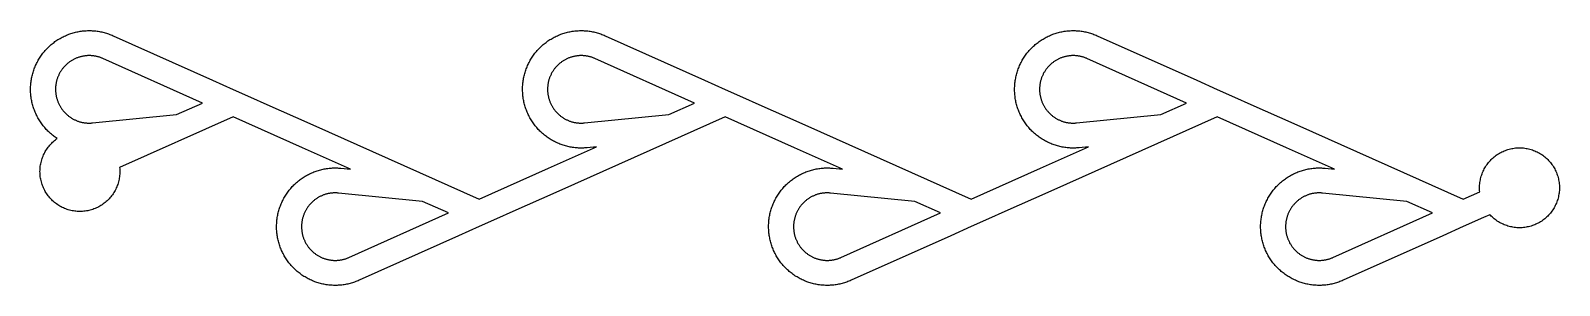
# Model space of a CAD drawing. Header units: millimetres. Extents: x -1.7 to 59.5, y -4.2 to 6.
import ezdxf

# ---------------------------------------------------------------- set-up
doc = ezdxf.new("R2010")
doc.units = ezdxf.units.MM

msp = doc.modelspace()

# ---------------------------------------------------------------- linework, layer by layer
for points in [[(59.527634, -0.378377), (59.525065, -0.430672), (59.520787, -0.482854), (59.514803, -0.534869), (59.50712, -0.58666), (59.497748, -0.638171), (59.486694, -0.689349), (59.473972, -0.740137), (59.459596, -0.790482), (59.443579, -0.84033), (59.425941, -0.889627), (59.406698, -0.93832), (59.385873, -0.986358), (59.363487, -1.033689), (59.339565, -1.080262), (59.314132, -1.126027), (59.287215, -1.170936), (59.258842, -1.214939), (59.229046, -1.257991), (59.197856, -1.300045), (59.165308, -1.341056), (59.131435, -1.38098), (59.096274, -1.419775), (59.059862, -1.457398), (59.022239, -1.493809), (58.983444, -1.528971), (58.94352, -1.562844), (58.902509, -1.595392), (58.860455, -1.626582), (58.817403, -1.656378), (58.7734, -1.68475), (58.728491, -1.711668), (58.682726, -1.737101), (58.636153, -1.761023), (58.588822, -1.783409), (58.540785, -1.804234), (58.492091, -1.823476), (58.442794, -1.841115), (58.392947, -1.857132), (58.342602, -1.871508), (58.291813, -1.88423), (58.240636, -1.895283), (58.189124, -1.904656), (58.137333, -1.912339), (58.085319, -1.918323), (58.033136, -1.922601), (57.980842, -1.92517), (57.928491, -1.926027), (57.876141, -1.92517), (57.823846, -1.922601), (57.771664, -1.918323), (57.719649, -1.912339), (57.667858, -1.904656), (57.616347, -1.895283), (57.565169, -1.88423), (57.514381, -1.871508), (57.464036, -1.857132), (57.414188, -1.841115), (57.364891, -1.823476), (57.316198, -1.804234), (57.26816, -1.783409), (57.220829, -1.761023), (57.174256, -1.737101), (57.128491, -1.711668), (57.083583, -1.68475), (57.039579, -1.656378), (56.996527, -1.626582), (56.954473, -1.595392), (56.913462, -1.562844), (56.873538, -1.528971), (56.834743, -1.493809), (56.79712, -1.457398), (56.760709, -1.419775), (56.744534, -1.401928), (56.482393, -1.518915), (55.669259, -1.881796), (54.8499, -2.247456), (50.860569, -4.027793), (50.816491, -4.046926), (50.772032, -4.065153), (50.72721, -4.082468), (50.682043, -4.098862), (50.63655, -4.11433), (50.59075, -4.128864), (50.544663, -4.142459), (50.498307, -4.155109), (50.451702, -4.166808), (50.404868, -4.177552), (50.357825, -4.187336), (50.31059, -4.196156), (50.263186, -4.204008), (50.215631, -4.21089), (50.167945, -4.216798), (50.120148, -4.22173), (50.07226, -4.225683), (50.024302, -4.228657), (49.976293, -4.230649), (49.928253, -4.231659), (49.880202, -4.231687), (49.832161, -4.230733), (49.78415, -4.228796), (49.736188, -4.225878), (49.688295, -4.22198), (49.640493, -4.217104), (49.5928, -4.211251), (49.545237, -4.204425), (49.497823, -4.196627), (49.450579, -4.187862), (49.403524, -4.178132), (49.356677, -4.167443), (49.310059, -4.155798), (49.263689, -4.143202), (49.217586, -4.129661), (49.171769, -4.11518), (49.126259, -4.099765), (49.081072, -4.083423), (49.03623, -4.06616), (48.99175, -4.047984), (48.94765, -4.028903), (48.90395, -4.008924), (48.860668, -3.988055), (48.817821, -3.966306), (48.775428, -3.943686), (48.733506, -3.920203), (48.692074, -3.895868), (48.651147, -3.870692), (48.610744, -3.844683), (48.570881, -3.817854), (48.531575, -3.790216), (48.492842, -3.76178), (48.454699, -3.732557), (48.417161, -3.702561), (48.380244, -3.671804), (48.343964, -3.640298), (48.308335, -3.608057), (48.273374, -3.575095), (48.239093, -3.541424), (48.205508, -3.50706), (48.172633, -3.472016), (48.140481, -3.436307), (48.109066, -3.399949), (48.078401, -3.362956), (48.048498, -3.325343), (48.019371, -3.287127), (47.991032, -3.248323), (47.963491, -3.208948), (47.936762, -3.169019), (47.910854, -3.128551), (47.88578, -3.087561), (47.861548, -3.046068), (47.83817, -3.004088), (47.815656, -2.961639), (47.794013, -2.918738), (47.773253, -2.875404), (47.753383, -2.831654), (47.734412, -2.787507), (47.716347, -2.742982), (47.699196, -2.698096), (47.682967, -2.652869), (47.667665, -2.60732), (47.653299, -2.561468), (47.639872, -2.515331), (47.627392, -2.46893), (47.615863, -2.422283), (47.605291, -2.37541), (47.595678, -2.32833), (47.587031, -2.281064), (47.579352, -2.233631), (47.572644, -2.186051), (47.56691, -2.138344), (47.562153, -2.09053), (47.558374, -2.042628), (47.555576, -1.994659), (47.553759, -1.946643), (47.552925, -1.898599), (47.553072, -1.850549), (47.554202, -1.802512), (47.556314, -1.754508), (47.559407, -1.706557), (47.56348, -1.658679), (47.568531, -1.610895), (47.574558, -1.563224), (47.581558, -1.515686), (47.589529, -1.468301), (47.598467, -1.421089), (47.608368, -1.37407), (47.619229, -1.327263), (47.631044, -1.280687), (47.643809, -1.234363), (47.657519, -1.18831), (47.672167, -1.142547), (47.687748, -1.097093), (47.704255, -1.051966), (47.721682, -1.007187), (47.74002, -0.962774), (47.759262, -0.918744), (47.779401, -0.875117), (47.800427, -0.831912), (47.822333, -0.789145), (47.845108, -0.746835), (47.868744, -0.704999), (47.89323, -0.663655), (47.918556, -0.622821), (47.944711, -0.582513), (47.971686, -0.542748), (47.999468, -0.503544), (48.028045, -0.464915), (48.057407, -0.426879), (48.08754, -0.389451), (48.118432, -0.352646), (48.15007, -0.316482), (48.182441, -0.280971), (48.215531, -0.24613), (48.249326, -0.211973), (48.283813, -0.178514), (48.318977, -0.145767), (48.354803, -0.113745), (48.391276, -0.082463), (48.428381, -0.051934), (48.466102, -0.022169), (48.504425, 0.006818), (48.543332, 0.035016), (48.582807, 0.062412), (48.622834, 0.088996), (48.663396, 0.114755), (48.704477, 0.13968), (48.746058, 0.16376), (48.788124, 0.186984), (48.830655, 0.209344), (48.873634, 0.230829), (48.917044, 0.251431), (48.960866, 0.271141), (49.005082, 0.289951), (49.049673, 0.307853), (49.094621, 0.32484), (49.139907, 0.340904), (49.185512, 0.356038), (49.231416, 0.370238), (49.277602, 0.383495), (49.324049, 0.395806), (49.370737, 0.407164), (49.417649, 0.417566), (49.464763, 0.427006), (49.51206, 0.43548), (49.559521, 0.442986), (49.607125, 0.44952), (49.654853, 0.45508), (49.702684, 0.459662), (49.7506, 0.463265), (49.798579, 0.465888), (49.846601, 0.46753), (49.894647, 0.468189), (49.942697, 0.467866), (49.990729, 0.46656), (50.038725, 0.464273), (50.086665, 0.461005), (50.134527, 0.456757), (50.513135, 0.419251), (48.595437, 1.275072), (48.595436, 1.275072), (45.809418, 2.518401), (39.143129, -0.456595), (39.143128, -0.456595), (37.17647, -1.334265), (36.762712, -1.518915), (35.949578, -1.881796), (35.130219, -2.247456), (31.140888, -4.027793), (31.09681, -4.046926), (31.052351, -4.065153), (31.007529, -4.082468), (30.962361, -4.098862), (30.916869, -4.11433), (30.871069, -4.128864), (30.824982, -4.142459), (30.778626, -4.155109), (30.732021, -4.166808), (30.685187, -4.177552), (30.638143, -4.187336), (30.590909, -4.196156), (30.543505, -4.204008), (30.49595, -4.21089), (30.448264, -4.216798), (30.400467, -4.22173), (30.352579, -4.225683), (30.304621, -4.228657), (30.256611, -4.230649), (30.208572, -4.231659), (30.160521, -4.231687), (30.11248, -4.230733), (30.064468, -4.228796), (30.016507, -4.225878), (29.968614, -4.22198), (29.920812, -4.217104), (29.873119, -4.211251), (29.825556, -4.204425), (29.778142, -4.196627), (29.730898, -4.187862), (29.683843, -4.178132), (29.636996, -4.167443), (29.590378, -4.155798), (29.544008, -4.143202), (29.497905, -4.129661), (29.452088, -4.11518), (29.406578, -4.099765), (29.361391, -4.083423), (29.316549, -4.06616), (29.272068, -4.047984), (29.227969, -4.028903), (29.184269, -4.008924), (29.140987, -3.988055), (29.09814, -3.966306), (29.055747, -3.943686), (29.013825, -3.920203), (28.972393, -3.895868), (28.931466, -3.870692), (28.891063, -3.844683), (28.8512, -3.817854), (28.811894, -3.790216), (28.773161, -3.76178), (28.735017, -3.732557), (28.69748, -3.702561), (28.660563, -3.671804), (28.624283, -3.640298), (28.588654, -3.608057), (28.553693, -3.575095), (28.519412, -3.541424), (28.485827, -3.50706), (28.452952, -3.472016), (28.4208, -3.436307), (28.389385, -3.399949), (28.35872, -3.362956), (28.328817, -3.325343), (28.29969, -3.287127), (28.271351, -3.248323), (28.24381, -3.208948), (28.217081, -3.169019), (28.191173, -3.128551), (28.166099, -3.087561), (28.141867, -3.046068), (28.118489, -3.004088), (28.095975, -2.961639), (28.074332, -2.918738), (28.053572, -2.875404), (28.033702, -2.831654), (28.01473, -2.787507), (27.996666, -2.742982), (27.979515, -2.698096), (27.963286, -2.652869), (27.947984, -2.60732), (27.933617, -2.561468), (27.920191, -2.515331), (27.907711, -2.46893), (27.896182, -2.422283), (27.885609, -2.37541), (27.875997, -2.32833), (27.86735, -2.281064), (27.85967, -2.233631), (27.852963, -2.186051), (27.847229, -2.138344), (27.842472, -2.09053), (27.838693, -2.042628), (27.835895, -1.994659), (27.834078, -1.946643), (27.833243, -1.898599), (27.833391, -1.850549), (27.834521, -1.802512), (27.836633, -1.754508), (27.839726, -1.706557), (27.843799, -1.658679), (27.84885, -1.610895), (27.854877, -1.563224), (27.861877, -1.515686), (27.869848, -1.468301), (27.878786, -1.421089), (27.888687, -1.37407), (27.899548, -1.327263), (27.911363, -1.280687), (27.924128, -1.234363), (27.937838, -1.18831), (27.952486, -1.142547), (27.968067, -1.097093), (27.984574, -1.051966), (28.002001, -1.007187), (28.020339, -0.962774), (28.039581, -0.918744), (28.05972, -0.875117), (28.080746, -0.831912), (28.102652, -0.789145), (28.125427, -0.746835), (28.149062, -0.704999), (28.173548, -0.663655), (28.198875, -0.622821), (28.22503, -0.582513), (28.252005, -0.542748), (28.279787, -0.503544), (28.308364, -0.464915), (28.337726, -0.426879), (28.367859, -0.389451), (28.398751, -0.352646), (28.430389, -0.316482), (28.462759, -0.280971), (28.49585, -0.24613), (28.529645, -0.211973), (28.564132, -0.178514), (28.599296, -0.145767), (28.635121, -0.113745), (28.671595, -0.082463), (28.7087, -0.051934), (28.746421, -0.022169), (28.784744, 0.006818), (28.82365, 0.035016), (28.863126, 0.062412), (28.903153, 0.088996), (28.943715, 0.114755), (28.984796, 0.13968), (29.026377, 0.16376), (29.068443, 0.186984), (29.110974, 0.209344), (29.153953, 0.230829), (29.197363, 0.251431), (29.241185, 0.271141), (29.285401, 0.289951), (29.329992, 0.307853), (29.37494, 0.32484), (29.420226, 0.340904), (29.465831, 0.356038), (29.511735, 0.370238), (29.557921, 0.383495), (29.604367, 0.395806), (29.651056, 0.407164), (29.697968, 0.417566), (29.745082, 0.427006), (29.792379, 0.43548), (29.83984, 0.442986), (29.887444, 0.44952), (29.935172, 0.45508), (29.983003, 0.459662), (30.030919, 0.463265), (30.078897, 0.465888), (30.12692, 0.46753), (30.174966, 0.468189), (30.223015, 0.467866), (30.271048, 0.46656), (30.319044, 0.464273), (30.366984, 0.461005), (30.414846, 0.456757), (30.793454, 0.419251), (28.875756, 1.275072), (28.875756, 1.275072), (28.875754, 1.275072), (28.875754, 1.275072), (26.089737, 2.518401), (19.423448, -0.456595), (19.423448, -0.456595), (19.423447, -0.456595), (19.423447, -0.456595), (19.423447, -0.456595), (17.456789, -1.334265), (17.043031, -1.518915), (16.229896, -1.881796), (15.410538, -2.247456), (11.421207, -4.027793), (11.377129, -4.046926), (11.33267, -4.065153), (11.287848, -4.082468), (11.24268, -4.098862), (11.197187, -4.11433), (11.151388, -4.128864), (11.1053, -4.142459), (11.058945, -4.155109), (11.01234, -4.166808), (10.965506, -4.177552), (10.918462, -4.187336), (10.871228, -4.196156), (10.823824, -4.204008), (10.776268, -4.21089), (10.728583, -4.216798), (10.680786, -4.22173), (10.632898, -4.225683), (10.58494, -4.228657), (10.53693, -4.230649), (10.48889, -4.231659), (10.44084, -4.231687), (10.392799, -4.230733), (10.344787, -4.228796), (10.296825, -4.225878), (10.248933, -4.22198), (10.201131, -4.217104), (10.153438, -4.211251), (10.105875, -4.204425), (10.058461, -4.196627), (10.011217, -4.187862), (9.964162, -4.178132), (9.917315, -4.167443), (9.870697, -4.155798), (9.824327, -4.143202), (9.778224, -4.129661), (9.732407, -4.11518), (9.686896, -4.099765), (9.64171, -4.083423), (9.596868, -4.06616), (9.552387, -4.047984), (9.508288, -4.028903), (9.464588, -4.008924), (9.421306, -3.988055), (9.378459, -3.966306), (9.336066, -3.943686), (9.294144, -3.920203), (9.252712, -3.895868), (9.211785, -3.870692), (9.171382, -3.844683), (9.131519, -3.817854), (9.092213, -3.790216), (9.05348, -3.76178), (9.015336, -3.732557), (8.977799, -3.702561), (8.940882, -3.671804), (8.904602, -3.640298), (8.868973, -3.608057), (8.834011, -3.575095), (8.799731, -3.541424), (8.766146, -3.50706), (8.733271, -3.472016), (8.701119, -3.436307), (8.669704, -3.399949), (8.639039, -3.362956), (8.609136, -3.325343), (8.580009, -3.287127), (8.55167, -3.248323), (8.524129, -3.208948), (8.4974, -3.169019), (8.471492, -3.128551), (8.446418, -3.087561), (8.422186, -3.046068), (8.398808, -3.004088), (8.376293, -2.961639), (8.354651, -2.918738), (8.333891, -2.875404), (8.314021, -2.831654), (8.295049, -2.787507), (8.276985, -2.742982), (8.259834, -2.698096), (8.243604, -2.652869), (8.228303, -2.60732), (8.213936, -2.561468), (8.20051, -2.515331), (8.18803, -2.46893), (8.176501, -2.422283), (8.165928, -2.37541), (8.156316, -2.32833), (8.147669, -2.281064), (8.139989, -2.233631), (8.133281, -2.186051), (8.127548, -2.138344), (8.122791, -2.09053), (8.119012, -2.042628), (8.116214, -1.994659), (8.114397, -1.946643), (8.113562, -1.898599), (8.11371, -1.850549), (8.11484, -1.802512), (8.116952, -1.754508), (8.120045, -1.706557), (8.124118, -1.658679), (8.129169, -1.610895), (8.135196, -1.563224), (8.142196, -1.515686), (8.150167, -1.468301), (8.159105, -1.421089), (8.169006, -1.37407), (8.179867, -1.327263), (8.191682, -1.280687), (8.204447, -1.234363), (8.218157, -1.18831), (8.232805, -1.142547), (8.248386, -1.097093), (8.264893, -1.051966), (8.282319, -1.007187), (8.300658, -0.962774), (8.3199, -0.918744), (8.340039, -0.875117), (8.361065, -0.831912), (8.382971, -0.789145), (8.405746, -0.746835), (8.429381, -0.704999), (8.453867, -0.663655), (8.479194, -0.622821), (8.505349, -0.582513), (8.532324, -0.542748), (8.560106, -0.503544), (8.588683, -0.464915), (8.618045, -0.426879), (8.648178, -0.389451), (8.67907, -0.352646), (8.710708, -0.316482), (8.743078, -0.280971), (8.776168, -0.24613), (8.809964, -0.211973), (8.844451, -0.178514), (8.879614, -0.145767), (8.91544, -0.113745), (8.951914, -0.082463), (8.989019, -0.051934), (9.02674, -0.022169), (9.065062, 0.006818), (9.103969, 0.035016), (9.143445, 0.062412), (9.183472, 0.088996), (9.224034, 0.114755), (9.265115, 0.13968), (9.306696, 0.16376), (9.348762, 0.186984), (9.391293, 0.209344), (9.434272, 0.230829), (9.477682, 0.251431), (9.521504, 0.271141), (9.56572, 0.289951), (9.610311, 0.307853), (9.655259, 0.32484), (9.700545, 0.340904), (9.74615, 0.356038), (9.792054, 0.370238), (9.83824, 0.383495), (9.884686, 0.395806), (9.931375, 0.407164), (9.978286, 0.417566), (10.025401, 0.427006), (10.072698, 0.43548), (10.120159, 0.442986), (10.167763, 0.44952), (10.215491, 0.45508), (10.263322, 0.459662), (10.311237, 0.463265), (10.359216, 0.465888), (10.407239, 0.46753), (10.455285, 0.468189), (10.503334, 0.467866), (10.551367, 0.46656), (10.599363, 0.464273), (10.647303, 0.461005), (10.695165, 0.456757), (11.073773, 0.419251), (9.156075, 1.275072), (9.156075, 1.275072), (9.156073, 1.275072), (9.156073, 1.275072), (6.370056, 2.518401), (1.822165, 0.488792), (1.822848, 0.482854), (1.827126, 0.430672), (1.829695, 0.378377), (1.830552, 0.326027), (1.829695, 0.273676), (1.827126, 0.221382), (1.822848, 0.1692), (1.816864, 0.117185), (1.809181, 0.065394), (1.799809, 0.013882), (1.788755, -0.037295), (1.776033, -0.088084), (1.761657, -0.138429), (1.74564, -0.188276), (1.728002, -0.237573), (1.708759, -0.286267), (1.687934, -0.334304), (1.665549, -0.381635), (1.641626, -0.428208), (1.616193, -0.473973), (1.589276, -0.518882), (1.560904, -0.562885), (1.531107, -0.605937), (1.499917, -0.647991), (1.467369, -0.689002), (1.433496, -0.728926), (1.398335, -0.767721), (1.361923, -0.805344), (1.3243, -0.841756), (1.285505, -0.876917), (1.245581, -0.91079), (1.20457, -0.943338), (1.162516, -0.974528), (1.119465, -1.004324), (1.075461, -1.032697), (1.030552, -1.059614), (0.984787, -1.085047), (0.938214, -1.108969), (0.890883, -1.131355), (0.842846, -1.15218), (0.794152, -1.171423), (0.744855, -1.189061), (0.695008, -1.205078), (0.644663, -1.219454), (0.593874, -1.232176), (0.542697, -1.243229), (0.491185, -1.252602), (0.439394, -1.260285), (0.38738, -1.266269), (0.335197, -1.270547), (0.282903, -1.273116), (0.230552, -1.273973), (0.178202, -1.273116), (0.125907, -1.270547), (0.073725, -1.266269), (0.02171, -1.260285), (-0.030081, -1.252602), (-0.081592, -1.243229), (-0.13277, -1.232176), (-0.183558, -1.219454), (-0.233903, -1.205078), (-0.283751, -1.189061), (-0.333048, -1.171423), (-0.381741, -1.15218), (-0.429779, -1.131355), (-0.47711, -1.108969), (-0.523683, -1.085047), (-0.569448, -1.059614), (-0.614356, -1.032697), (-0.65836, -1.004324), (-0.701412, -0.974528), (-0.743466, -0.943338), (-0.784477, -0.91079), (-0.824401, -0.876917), (-0.863196, -0.841756), (-0.900819, -0.805344), (-0.93723, -0.767721), (-0.972392, -0.728926), (-1.006265, -0.689002), (-1.038813, -0.647991), (-1.070003, -0.605937), (-1.099799, -0.562885), (-1.128171, -0.518882), (-1.155089, -0.473973), (-1.180522, -0.428208), (-1.204444, -0.381635), (-1.22683, -0.334304), (-1.247655, -0.286267), (-1.266897, -0.237573), (-1.284536, -0.188276), (-1.300552, -0.138429), (-1.314929, -0.088084), (-1.327651, -0.037295), (-1.338704, 0.013882), (-1.348077, 0.065394), (-1.35576, 0.117185), (-1.361743, 0.1692), (-1.366022, 0.221382), (-1.368591, 0.273676), (-1.369448, 0.326027), (-1.368591, 0.378377), (-1.366022, 0.430672), (-1.361743, 0.482854), (-1.35576, 0.534869), (-1.348077, 0.58666), (-1.338704, 0.638171), (-1.327651, 0.689349), (-1.314929, 0.740137), (-1.300552, 0.790482), (-1.284536, 0.84033), (-1.266897, 0.889627), (-1.247655, 0.93832), (-1.22683, 0.986358), (-1.204444, 1.033689), (-1.180522, 1.080262), (-1.155089, 1.126027), (-1.128171, 1.170936), (-1.099799, 1.214939), (-1.070003, 1.257991), (-1.038813, 1.300045), (-1.006265, 1.341056), (-0.972392, 1.38098), (-0.93723, 1.419775), (-0.900819, 1.457398), (-0.863196, 1.493809), (-0.824401, 1.528971), (-0.784477, 1.562844), (-0.743466, 1.595392), (-0.701412, 1.626582), (-0.677285, 1.64328), (-0.716396, 1.669255), (-0.755871, 1.696651), (-0.794778, 1.724849), (-0.8331, 1.753836), (-0.870822, 1.783601), (-0.907927, 1.81413), (-0.9444, 1.845413), (-0.980226, 1.877434), (-1.01539, 1.910181), (-1.049877, 1.94364), (-1.083672, 1.977797), (-1.116762, 2.012638), (-1.149133, 2.048149), (-1.180771, 2.084313), (-1.211663, 2.121118), (-1.241796, 2.158546), (-1.271157, 2.196582), (-1.299735, 2.235211), (-1.327517, 2.274416), (-1.354491, 2.31418), (-1.380647, 2.354488), (-1.405973, 2.395323), (-1.430459, 2.436666), (-1.454095, 2.478502), (-1.47687, 2.520812), (-1.498775, 2.563579), (-1.519802, 2.606785), (-1.53994, 2.650411), (-1.559183, 2.694441), (-1.577521, 2.738854), (-1.594947, 2.783633), (-1.611454, 2.82876), (-1.627035, 2.874214), (-1.641684, 2.919977), (-1.655393, 2.96603), (-1.668159, 3.012354), (-1.679974, 3.05893), (-1.690835, 3.105737), (-1.700736, 3.152756), (-1.709674, 3.199968), (-1.717645, 3.247353), (-1.724645, 3.294891), (-1.730672, 3.342562), (-1.735722, 3.390346), (-1.739795, 3.438224), (-1.742888, 3.486175), (-1.745, 3.534179), (-1.74613, 3.582216), (-1.746278, 3.630266), (-1.745443, 3.67831), (-1.743626, 3.726326), (-1.740828, 3.774295), (-1.73705, 3.822197), (-1.732293, 3.870011), (-1.726559, 3.917718), (-1.719851, 3.965298), (-1.712172, 4.012731), (-1.703524, 4.059997), (-1.693912, 4.107077), (-1.68334, 4.15395), (-1.671811, 4.200597), (-1.65933, 4.246998), (-1.645904, 4.293135), (-1.631537, 4.338987), (-1.616236, 4.384536), (-1.600007, 4.429763), (-1.582856, 4.474649), (-1.564791, 4.519174), (-1.54582, 4.563321), (-1.52595, 4.607071), (-1.505189, 4.650405), (-1.483547, 4.693306), (-1.461032, 4.735755), (-1.437654, 4.777735), (-1.413423, 4.819228), (-1.388348, 4.860218), (-1.362441, 4.900686), (-1.335711, 4.940615), (-1.308171, 4.97999), (-1.279831, 5.018794), (-1.250704, 5.05701), (-1.220802, 5.094623), (-1.190137, 5.131616), (-1.158722, 5.167975), (-1.12657, 5.203683), (-1.093695, 5.238727), (-1.06011, 5.273091), (-1.025829, 5.306762), (-0.990867, 5.339725), (-0.955239, 5.371965), (-0.918959, 5.403471), (-0.882042, 5.434228), (-0.844504, 5.464224), (-0.806361, 5.493447), (-0.767628, 5.521883), (-0.728322, 5.549521), (-0.688459, 5.57635), (-0.648056, 5.602359), (-0.607129, 5.627535), (-0.565696, 5.65187), (-0.523775, 5.675353), (-0.481382, 5.697973), (-0.438535, 5.719722), (-0.395253, 5.740591), (-0.351553, 5.76057), (-0.307453, 5.779651), (-0.262973, 5.797827), (-0.21813, 5.81509), (-0.172944, 5.831432), (-0.127433, 5.846847), (-0.081617, 5.861328), (-0.035514, 5.874869), (0.010857, 5.887465), (0.057475, 5.89911), (0.104321, 5.9098), (0.151376, 5.919529), (0.198621, 5.928294), (0.246034, 5.936092), (0.293597, 5.942918), (0.34129, 5.948771), (0.389093, 5.953647), (0.436985, 5.957545), (0.484947, 5.960463), (0.532958, 5.9624), (0.580999, 5.963354), (0.62905, 5.963326), (0.67709, 5.962316), (0.725099, 5.960324), (0.773058, 5.95735), (0.820945, 5.953397), (0.868742, 5.948465), (0.916428, 5.942557), (0.963983, 5.935676), (1.011388, 5.927823), (1.058622, 5.919003), (1.105666, 5.909219), (1.1525, 5.898475), (1.199104, 5.886776), (1.24546, 5.874126), (1.291547, 5.860531), (1.337347, 5.845997), (1.38284, 5.83053), (1.428007, 5.814135), (1.47283, 5.79682), (1.517289, 5.778593), (1.561366, 5.75946), (5.550697, 3.979123), (6.370056, 3.613464), (7.18319, 3.250582), (7.596948, 3.065932), (9.563607, 2.188262), (9.563607, 2.188262), (16.229896, -0.786734), (19.015914, 0.456595), (19.015915, 0.456595), (19.015915, 0.456595), (20.933614, 1.312416), (20.555006, 1.27491), (20.507143, 1.270662), (20.459204, 1.267394), (20.411208, 1.265107), (20.363175, 1.263801), (20.315125, 1.263478), (20.267079, 1.264137), (20.219057, 1.265779), (20.171078, 1.268402), (20.123163, 1.272005), (20.075331, 1.276587), (20.027603, 1.282147), (19.979999, 1.288681), (19.932538, 1.296187), (19.885241, 1.304661), (19.838127, 1.314102), (19.791216, 1.324503), (19.744527, 1.335861), (19.69808, 1.348172), (19.651895, 1.361429), (19.60599, 1.375629), (19.560385, 1.390763), (19.5151, 1.406827), (19.470152, 1.423814), (19.42556, 1.441716), (19.381345, 1.460526), (19.337523, 1.480236), (19.294113, 1.500838), (19.251133, 1.522323), (19.208602, 1.544683), (19.166537, 1.567907), (19.124955, 1.591987), (19.083875, 1.616912), (19.043312, 1.642671), (19.003285, 1.669255), (18.96381, 1.696651), (18.924903, 1.724849), (18.886581, 1.753836), (18.848859, 1.783601), (18.811754, 1.81413), (18.775281, 1.845413), (18.739455, 1.877434), (18.704291, 1.910181), (18.669804, 1.94364), (18.636009, 1.977797), (18.602919, 2.012638), (18.570548, 2.048149), (18.53891, 2.084313), (18.508018, 2.121118), (18.477885, 2.158546), (18.448524, 2.196582), (18.419946, 2.235211), (18.392164, 2.274416), (18.36519, 2.31418), (18.339034, 2.354488), (18.313708, 2.395323), (18.289222, 2.436666), (18.265586, 2.478502), (18.242811, 2.520812), (18.220906, 2.563579), (18.199879, 2.606785), (18.179741, 2.650411), (18.160498, 2.694441), (18.14216, 2.738854), (18.124734, 2.783633), (18.108227, 2.82876), (18.092646, 2.874214), (18.077997, 2.919977), (18.064288, 2.96603), (18.051522, 3.012354), (18.039707, 3.05893), (18.028846, 3.105737), (18.018945, 3.152756), (18.010007, 3.199968), (18.002037, 3.247353), (17.995036, 3.294891), (17.989009, 3.342562), (17.983959, 3.390346), (17.979886, 3.438224), (17.976793, 3.486175), (17.974681, 3.534179), (17.973551, 3.582216), (17.973403, 3.630266), (17.974238, 3.67831), (17.976055, 3.726326), (17.978853, 3.774295), (17.982631, 3.822197), (17.987388, 3.870011), (17.993122, 3.917718), (17.99983, 3.965298), (18.007509, 4.012731), (18.016157, 4.059997), (18.025769, 4.107077), (18.036342, 4.15395), (18.04787, 4.200597), (18.060351, 4.246998), (18.073777, 4.293135), (18.088144, 4.338987), (18.103445, 4.384536), (18.119674, 4.429763), (18.136825, 4.474649), (18.15489, 4.519174), (18.173861, 4.563321), (18.193731, 4.607071), (18.214492, 4.650405), (18.236134, 4.693306), (18.258649, 4.735755), (18.282027, 4.777735), (18.306258, 4.819228), (18.331333, 4.860218), (18.35724, 4.900686), (18.38397, 4.940615), (18.41151, 4.97999), (18.43985, 5.018794), (18.468977, 5.05701), (18.498879, 5.094623), (18.529544, 5.131616), (18.560959, 5.167975), (18.593111, 5.203683), (18.625987, 5.238727), (18.659571, 5.273091), (18.693852, 5.306762), (18.728814, 5.339725), (18.764442, 5.371965), (18.800722, 5.403471), (18.837639, 5.434228), (18.875177, 5.464224), (18.91332, 5.493447), (18.952053, 5.521883), (18.991359, 5.549521), (19.031222, 5.57635), (19.071626, 5.602359), (19.112552, 5.627535), (19.153985, 5.65187), (19.195907, 5.675353), (19.2383, 5.697973), (19.281146, 5.719722), (19.324429, 5.740591), (19.368129, 5.76057), (19.412228, 5.779651), (19.456708, 5.797827), (19.501551, 5.81509), (19.546737, 5.831432), (19.592248, 5.846847), (19.638064, 5.861328), (19.684167, 5.874869), (19.730538, 5.887465), (19.777156, 5.89911), (19.824002, 5.9098), (19.871057, 5.919529), (19.918302, 5.928294), (19.965715, 5.936092), (20.013279, 5.942918), (20.060971, 5.948771), (20.108774, 5.953647), (20.156666, 5.957545), (20.204628, 5.960463), (20.252639, 5.9624), (20.30068, 5.963354), (20.348731, 5.963326), (20.396771, 5.962316), (20.44478, 5.960324), (20.492739, 5.95735), (20.540626, 5.953397), (20.588423, 5.948465), (20.636109, 5.942557), (20.683664, 5.935676), (20.731069, 5.927823), (20.778303, 5.919003), (20.825347, 5.909219), (20.872181, 5.898475), (20.918785, 5.886776), (20.965141, 5.874126), (21.011228, 5.860531), (21.057028, 5.845997), (21.102521, 5.83053), (21.147688, 5.814135), (21.192511, 5.79682), (21.23697, 5.778593), (21.281047, 5.75946), (25.270378, 3.979123), (26.089737, 3.613464), (26.902871, 3.250582), (27.316629, 3.065932), (29.283288, 2.188263), (29.283288, 2.188263), (29.283288, 2.188262), (29.283288, 2.188262), (29.283289, 2.188262), (35.949578, -0.786734), (38.735594, 0.456595), (38.735595, 0.456595), (38.735596, 0.456595), (40.653295, 1.312416), (40.274687, 1.27491), (40.226824, 1.270662), (40.178885, 1.267394), (40.130889, 1.265107), (40.082856, 1.263801), (40.034807, 1.263478), (39.98676, 1.264137), (39.938738, 1.265779), (39.890759, 1.268402), (39.842844, 1.272005), (39.795012, 1.276587), (39.747284, 1.282147), (39.69968, 1.288681), (39.65222, 1.296187), (39.604922, 1.304661), (39.557808, 1.314102), (39.510897, 1.324503), (39.464208, 1.335861), (39.417761, 1.348172), (39.371576, 1.361429), (39.325671, 1.375629), (39.280066, 1.390763), (39.234781, 1.406827), (39.189833, 1.423814), (39.145242, 1.441716), (39.101026, 1.460526), (39.057204, 1.480236), (39.013794, 1.500838), (38.970814, 1.522323), (38.928283, 1.544683), (38.886218, 1.567907), (38.844636, 1.591987), (38.803556, 1.616912), (38.762993, 1.642671), (38.722966, 1.669255), (38.683491, 1.696651), (38.644584, 1.724849), (38.606262, 1.753836), (38.56854, 1.783601), (38.531435, 1.81413), (38.494962, 1.845413), (38.459136, 1.877434), (38.423972, 1.910181), (38.389486, 1.94364), (38.35569, 1.977797), (38.3226, 2.012638), (38.290229, 2.048149), (38.258591, 2.084313), (38.227699, 2.121118), (38.197566, 2.158546), (38.168205, 2.196582), (38.139627, 2.235211), (38.111845, 2.274416), (38.084871, 2.31418), (38.058715, 2.354488), (38.033389, 2.395323), (38.008903, 2.436666), (37.985267, 2.478502), (37.962492, 2.520812), (37.940587, 2.563579), (37.91956, 2.606785), (37.899422, 2.650411), (37.880179, 2.694441), (37.861841, 2.738854), (37.844415, 2.783633), (37.827908, 2.82876), (37.812327, 2.874214), (37.797678, 2.919977), (37.783969, 2.96603), (37.771204, 3.012354), (37.759388, 3.05893), (37.748528, 3.105737), (37.738626, 3.152756), (37.729688, 3.199968), (37.721718, 3.247353), (37.714717, 3.294891), (37.708691, 3.342562), (37.70364, 3.390346), (37.699567, 3.438224), (37.696474, 3.486175), (37.694362, 3.534179), (37.693232, 3.582216), (37.693084, 3.630266), (37.693919, 3.67831), (37.695736, 3.726326), (37.698534, 3.774295), (37.702312, 3.822197), (37.707069, 3.870011), (37.712803, 3.917718), (37.719511, 3.965298), (37.72719, 4.012731), (37.735838, 4.059997), (37.74545, 4.107077), (37.756023, 4.15395), (37.767552, 4.200597), (37.780032, 4.246998), (37.793458, 4.293135), (37.807825, 4.338987), (37.823126, 4.384536), (37.839355, 4.429763), (37.856506, 4.474649), (37.874571, 4.519174), (37.893542, 4.563321), (37.913413, 4.607071), (37.934173, 4.650405), (37.955815, 4.693306), (37.97833, 4.735755), (38.001708, 4.777735), (38.025939, 4.819228), (38.051014, 4.860218), (38.076921, 4.900686), (38.103651, 4.940615), (38.131191, 4.97999), (38.159531, 5.018794), (38.188658, 5.05701), (38.21856, 5.094623), (38.249225, 5.131616), (38.28064, 5.167975), (38.312792, 5.203683), (38.345668, 5.238727), (38.379253, 5.273091), (38.413533, 5.306762), (38.448495, 5.339725), (38.484123, 5.371965), (38.520403, 5.403471), (38.55732, 5.434228), (38.594858, 5.464224), (38.633001, 5.493447), (38.671734, 5.521883), (38.71104, 5.549521), (38.750903, 5.57635), (38.791307, 5.602359), (38.832233, 5.627535), (38.873666, 5.65187), (38.915588, 5.675353), (38.957981, 5.697973), (39.000827, 5.719722), (39.04411, 5.740591), (39.08781, 5.76057), (39.131909, 5.779651), (39.176389, 5.797827), (39.221232, 5.81509), (39.266418, 5.831432), (39.311929, 5.846847), (39.357745, 5.861328), (39.403849, 5.874869), (39.450219, 5.887465), (39.496837, 5.89911), (39.543683, 5.9098), (39.590739, 5.919529), (39.637983, 5.928294), (39.685396, 5.936092), (39.73296, 5.942918), (39.780652, 5.948771), (39.828455, 5.953647), (39.876347, 5.957545), (39.924309, 5.960463), (39.97232, 5.9624), (40.020362, 5.963354), (40.068412, 5.963326), (40.116452, 5.962316), (40.164461, 5.960324), (40.21242, 5.95735), (40.260307, 5.953397), (40.308104, 5.948465), (40.35579, 5.942557), (40.403345, 5.935676), (40.45075, 5.927823), (40.497984, 5.919003), (40.545028, 5.909219), (40.591862, 5.898475), (40.638466, 5.886776), (40.684822, 5.874126), (40.730909, 5.860531), (40.776709, 5.845997), (40.822202, 5.83053), (40.867369, 5.814135), (40.912192, 5.79682), (40.956651, 5.778593), (41.000728, 5.75946), (44.990059, 3.979123), (45.809418, 3.613464), (46.622552, 3.250582), (47.03631, 3.065932), (49.002969, 2.188263), (49.002969, 2.188262), (49.00297, 2.188262), (49.00297, 2.188262), (55.669259, -0.786734), (56.336879, -0.488792), (56.336196, -0.482854), (56.331917, -0.430672), (56.329348, -0.378377), (56.328491, -0.326027), (56.329348, -0.273676), (56.331917, -0.221382), (56.336196, -0.1692), (56.342179, -0.117185), (56.349862, -0.065394), (56.359235, -0.013882), (56.370288, 0.037295), (56.38301, 0.088084), (56.397387, 0.138429), (56.413403, 0.188276), (56.431042, 0.237573), (56.450284, 0.286267), (56.471109, 0.334304), (56.493495, 0.381635), (56.517417, 0.428208), (56.54285, 0.473973), (56.569768, 0.518882), (56.59814, 0.562885), (56.627936, 0.605937), (56.659126, 0.647991), (56.691674, 0.689002), (56.725547, 0.728926), (56.760709, 0.767721), (56.79712, 0.805344), (56.834743, 0.841756), (56.873538, 0.876917), (56.913462, 0.91079), (56.954473, 0.943338), (56.996527, 0.974528), (57.039579, 1.004324), (57.083583, 1.032697), (57.128491, 1.059614), (57.174256, 1.085047), (57.220829, 1.108969), (57.26816, 1.131355), (57.316198, 1.15218), (57.364891, 1.171423), (57.414188, 1.189061), (57.464036, 1.205078), (57.514381, 1.219454), (57.565169, 1.232176), (57.616347, 1.243229), (57.667858, 1.252602), (57.719649, 1.260285), (57.771664, 1.266269), (57.823846, 1.270547), (57.876141, 1.273116), (57.928491, 1.273973), (57.980842, 1.273116), (58.033136, 1.270547), (58.085319, 1.266269), (58.137333, 1.260285), (58.189124, 1.252602), (58.240636, 1.243229), (58.291813, 1.232176), (58.342602, 1.219454), (58.392947, 1.205078), (58.442794, 1.189061), (58.492091, 1.171423), (58.540785, 1.15218), (58.588822, 1.131355), (58.636153, 1.108969), (58.682726, 1.085047), (58.728491, 1.059614), (58.7734, 1.032697), (58.817403, 1.004324), (58.860455, 0.974528), (58.902509, 0.943338), (58.94352, 0.91079), (58.983444, 0.876917), (59.022239, 0.841756), (59.059862, 0.805344), (59.096274, 0.767721), (59.131435, 0.728926), (59.165308, 0.689002), (59.197856, 0.647991), (59.229046, 0.605937), (59.258842, 0.562885), (59.287215, 0.518882), (59.314132, 0.473973), (59.339565, 0.428208), (59.363487, 0.381635), (59.385873, 0.334304), (59.406698, 0.286267), (59.425941, 0.237573), (59.443579, 0.188276), (59.459596, 0.138429), (59.473972, 0.088084), (59.486694, 0.037295), (59.497748, -0.013882), (59.50712, -0.065394), (59.514803, -0.117185), (59.520787, -0.1692), (59.525065, -0.221382), (59.527634, -0.273676), (59.528491, -0.326027), (59.527634, -0.378377)], [(1.051275, 4.887097), (1.02514, 4.895983), (0.99883, 4.904332), (0.972354, 4.912142), (0.945724, 4.919409), (0.918952, 4.92613), (0.892047, 4.932302), (0.865022, 4.937922), (0.837887, 4.942989), (0.810655, 4.9475), (0.783336, 4.951454), (0.755942, 4.954847), (0.728484, 4.957681), (0.700974, 4.959952), (0.673424, 4.96166), (0.645844, 4.962804), (0.618246, 4.963385), (0.590643, 4.963401), (0.563045, 4.962852), (0.535464, 4.96174), (0.507911, 4.960064), (0.480399, 4.957824), (0.452938, 4.955023), (0.42554, 4.951661), (0.398216, 4.947739), (0.370979, 4.94326), (0.343838, 4.938225), (0.316807, 4.932635), (0.289895, 4.926494), (0.263114, 4.919805), (0.236476, 4.912569), (0.209991, 4.90479), (0.183671, 4.896471), (0.157526, 4.887616), (0.131568, 4.878228), (0.105808, 4.868311), (0.080255, 4.857869), (0.054922, 4.846908), (0.029817, 4.83543), (0.004953, 4.823442), (-0.019661, 4.810948), (-0.044014, 4.797953), (-0.068097, 4.784463), (-0.091899, 4.770484), (-0.11541, 4.75602), (-0.13862, 4.741079), (-0.16152, 4.725667), (-0.1841, 4.70979), (-0.206351, 4.693454), (-0.228263, 4.676667), (-0.249828, 4.659435), (-0.271035, 4.641766), (-0.291877, 4.623667), (-0.312344, 4.605145), (-0.332429, 4.586209), (-0.352122, 4.566867), (-0.371415, 4.547126), (-0.390301, 4.526994), (-0.408771, 4.506481), (-0.426818, 4.485594), (-0.444434, 4.464342), (-0.461612, 4.442735), (-0.478345, 4.420781), (-0.494625, 4.39849), (-0.510446, 4.37587), (-0.525801, 4.352932), (-0.540684, 4.329684), (-0.555089, 4.306137), (-0.569009, 4.2823), (-0.582439, 4.258184), (-0.595373, 4.233798), (-0.607806, 4.209153), (-0.619732, 4.184259), (-0.631147, 4.159126), (-0.642045, 4.133765), (-0.652423, 4.108187), (-0.662275, 4.082402), (-0.671599, 4.05642), (-0.680389, 4.030254), (-0.688642, 4.003913), (-0.696355, 3.977409), (-0.703525, 3.950753), (-0.710147, 3.923956), (-0.716221, 3.897029), (-0.721743, 3.869983), (-0.726711, 3.84283), (-0.731122, 3.815581), (-0.734976, 3.788248), (-0.73827, 3.760842), (-0.741002, 3.733374), (-0.743173, 3.705856), (-0.74478, 3.678299), (-0.745824, 3.650716), (-0.746304, 3.623116), (-0.746219, 3.595513), (-0.74557, 3.567917), (-0.744356, 3.54034), (-0.74258, 3.512794), (-0.74024, 3.48529), (-0.737338, 3.457839), (-0.733876, 3.430454), (-0.729855, 3.403145), (-0.725276, 3.375924), (-0.720141, 3.348802), (-0.714453, 3.321791), (-0.708214, 3.294902), (-0.701427, 3.268146), (-0.694093, 3.241534), (-0.686218, 3.215078), (-0.677803, 3.188788), (-0.668852, 3.162676), (-0.659369, 3.136753), (-0.649358, 3.111028), (-0.638823, 3.085514), (-0.627769, 3.060221), (-0.6162, 3.035159), (-0.604121, 3.010338), (-0.591537, 2.98577), (-0.578454, 2.961464), (-0.564876, 2.937431), (-0.550809, 2.91368), (-0.53626, 2.890222), (-0.521235, 2.867067), (-0.505739, 2.844223), (-0.489779, 2.821701), (-0.473362, 2.79951), (-0.456495, 2.77766), (-0.439184, 2.756158), (-0.421438, 2.735016), (-0.403263, 2.71424), (-0.384667, 2.693841), (-0.365658, 2.673825), (-0.346243, 2.654203), (-0.326432, 2.634982), (-0.306231, 2.61617), (-0.28565, 2.597775), (-0.264698, 2.579804), (-0.243382, 2.562266), (-0.221712, 2.545167), (-0.199697, 2.528515), (-0.177347, 2.512316), (-0.154669, 2.496578), (-0.131675, 2.481306), (-0.108373, 2.466508), (-0.084774, 2.45219), (-0.060886, 2.438357), (-0.036721, 2.425015), (-0.012288, 2.41217), (0.012402, 2.399828), (0.03734, 2.387993), (0.062514, 2.37667), (0.087914, 2.365864), (0.113531, 2.35558), (0.139352, 2.345822), (0.165367, 2.336593), (0.191565, 2.327899), (0.217936, 2.319742), (0.244468, 2.312126), (0.27115, 2.305054), (0.297972, 2.298529), (0.324921, 2.292553), (0.351986, 2.28713), (0.379157, 2.282262), (0.406422, 2.27795), (0.433769, 2.274196), (0.461187, 2.271003), (0.488665, 2.26837), (0.51619, 2.2663), (0.543753, 2.264793), (0.57134, 2.263851), (0.598941, 2.263472), (0.626544, 2.263657), (0.654137, 2.264407), (0.68171, 2.265722), (0.709249, 2.267599), (0.736745, 2.270039), (4.108111, 2.604015), (5.143164, 3.065932), (1.153832, 4.84627), (1.128511, 4.857261), (1.102971, 4.867732), (1.077222, 4.877679), (1.051275, 4.887097)], [(20.744822, 4.895983), (20.718511, 4.904332), (20.692035, 4.912142), (20.665406, 4.919409), (20.638633, 4.92613), (20.611728, 4.932302), (20.584703, 4.937922), (20.557568, 4.942989), (20.530336, 4.9475), (20.503017, 4.951454), (20.475623, 4.954847), (20.448165, 4.957681), (20.420655, 4.959952), (20.393105, 4.96166), (20.365525, 4.962804), (20.337928, 4.963385), (20.310324, 4.963401), (20.282726, 4.962852), (20.255145, 4.96174), (20.227592, 4.960064), (20.20008, 4.957824), (20.172619, 4.955023), (20.145221, 4.951661), (20.117897, 4.947739), (20.09066, 4.94326), (20.063519, 4.938225), (20.036488, 4.932635), (20.009576, 4.926494), (19.982795, 4.919805), (19.956157, 4.912569), (19.929672, 4.90479), (19.903352, 4.896471), (19.877208, 4.887616), (19.85125, 4.878228), (19.825489, 4.868311), (19.799936, 4.857869), (19.774603, 4.846908), (19.749498, 4.83543), (19.724634, 4.823442), (19.70002, 4.810948), (19.675667, 4.797953), (19.651584, 4.784463), (19.627782, 4.770484), (19.604271, 4.75602), (19.581061, 4.741079), (19.558161, 4.725667), (19.535581, 4.70979), (19.51333, 4.693454), (19.491418, 4.676667), (19.469853, 4.659435), (19.448646, 4.641766), (19.427804, 4.623667), (19.407337, 4.605145), (19.387252, 4.586209), (19.367559, 4.566867), (19.348266, 4.547126), (19.32938, 4.526994), (19.31091, 4.506481), (19.292863, 4.485594), (19.275247, 4.464342), (19.258069, 4.442735), (19.241336, 4.420781), (19.225056, 4.39849), (19.209235, 4.37587), (19.19388, 4.352932), (19.178997, 4.329684), (19.164592, 4.306137), (19.150672, 4.2823), (19.137242, 4.258184), (19.124308, 4.233798), (19.111875, 4.209153), (19.099949, 4.184259), (19.088534, 4.159126), (19.077636, 4.133765), (19.067258, 4.108187), (19.057406, 4.082402), (19.048082, 4.05642), (19.039292, 4.030254), (19.031039, 4.003913), (19.023326, 3.977409), (19.016157, 3.950753), (19.009534, 3.923956), (19.00346, 3.897029), (18.997938, 3.869983), (18.99297, 3.84283), (18.988559, 3.815581), (18.984705, 3.788248), (18.981412, 3.760842), (18.978679, 3.733374), (18.976508, 3.705856), (18.974901, 3.678299), (18.973857, 3.650716), (18.973377, 3.623116), (18.973462, 3.595513), (18.974111, 3.567917), (18.975325, 3.54034), (18.977102, 3.512794), (18.979441, 3.48529), (18.982343, 3.457839), (18.985805, 3.430454), (18.989826, 3.403145), (18.994405, 3.375924), (18.99954, 3.348802), (19.005228, 3.321791), (19.011467, 3.294902), (19.018255, 3.268146), (19.025588, 3.241534), (19.033463, 3.215078), (19.041878, 3.188788), (19.050829, 3.162676), (19.060312, 3.136753), (19.070323, 3.111028), (19.080858, 3.085514), (19.091912, 3.060221), (19.103481, 3.035159), (19.11556, 3.010338), (19.128144, 2.98577), (19.141227, 2.961464), (19.154805, 2.937431), (19.168872, 2.91368), (19.183421, 2.890222), (19.198446, 2.867067), (19.213942, 2.844223), (19.229902, 2.821701), (19.246319, 2.79951), (19.263186, 2.77766), (19.280497, 2.756158), (19.298243, 2.735016), (19.316418, 2.71424), (19.335014, 2.693841), (19.354023, 2.673825), (19.373438, 2.654203), (19.393249, 2.634982), (19.41345, 2.61617), (19.434031, 2.597775), (19.454983, 2.579804), (19.476299, 2.562266), (19.497969, 2.545167), (19.519984, 2.528515), (19.542335, 2.512316), (19.565012, 2.496578), (19.588006, 2.481306), (19.611308, 2.466508), (19.634907, 2.45219), (19.658795, 2.438357), (19.68296, 2.425015), (19.707393, 2.41217), (19.732083, 2.399828), (19.757021, 2.387993), (19.782195, 2.37667), (19.807596, 2.365864), (19.833212, 2.35558), (19.859033, 2.345822), (19.885048, 2.336593), (19.911247, 2.327899), (19.937617, 2.319742), (19.964149, 2.312126), (19.990832, 2.305054), (20.017653, 2.298529), (20.044602, 2.292553), (20.071667, 2.28713), (20.098838, 2.282262), (20.126103, 2.27795), (20.15345, 2.274196), (20.180868, 2.271003), (20.208346, 2.26837), (20.235872, 2.2663), (20.263434, 2.264793), (20.291021, 2.263851), (20.318622, 2.263472), (20.346225, 2.263657), (20.373818, 2.264407), (20.401391, 2.265722), (20.42893, 2.267599), (20.456426, 2.270039), (23.827792, 2.604015), (24.862845, 3.065932), (20.873513, 4.84627), (20.848192, 4.857261), (20.822652, 4.867732), (20.796903, 4.877679), (20.770956, 4.887097), (20.744822, 4.895983)], [(40.464503, 4.895983), (40.438192, 4.904332), (40.411716, 4.912142), (40.385087, 4.919409), (40.358314, 4.92613), (40.331409, 4.932302), (40.304384, 4.937922), (40.277249, 4.942989), (40.250017, 4.9475), (40.222698, 4.951454), (40.195304, 4.954847), (40.167846, 4.957681), (40.140336, 4.959952), (40.112786, 4.96166), (40.085206, 4.962804), (40.057609, 4.963385), (40.030005, 4.963401), (40.002407, 4.962852), (39.974826, 4.96174), (39.947273, 4.960064), (39.919761, 4.957824), (39.8923, 4.955023), (39.864902, 4.951661), (39.837578, 4.947739), (39.810341, 4.94326), (39.7832, 4.938225), (39.756169, 4.932635), (39.729257, 4.926494), (39.702476, 4.919805), (39.675838, 4.912569), (39.649353, 4.90479), (39.623033, 4.896471), (39.596889, 4.887616), (39.570931, 4.878228), (39.54517, 4.868311), (39.519617, 4.857869), (39.494284, 4.846908), (39.46918, 4.83543), (39.444315, 4.823442), (39.419701, 4.810948), (39.395348, 4.797953), (39.371265, 4.784463), (39.347463, 4.770484), (39.323952, 4.75602), (39.300742, 4.741079), (39.277842, 4.725667), (39.255262, 4.70979), (39.233011, 4.693454), (39.211099, 4.676667), (39.189535, 4.659435), (39.168327, 4.641766), (39.147485, 4.623667), (39.127018, 4.605145), (39.106933, 4.586209), (39.08724, 4.566867), (39.067947, 4.547126), (39.049061, 4.526994), (39.030591, 4.506481), (39.012544, 4.485594), (38.994928, 4.464342), (38.97775, 4.442735), (38.961017, 4.420781), (38.944737, 4.39849), (38.928916, 4.37587), (38.913561, 4.352932), (38.898678, 4.329684), (38.884273, 4.306137), (38.870353, 4.2823), (38.856923, 4.258184), (38.843989, 4.233798), (38.831556, 4.209153), (38.81963, 4.184259), (38.808215, 4.159126), (38.797317, 4.133765), (38.786939, 4.108187), (38.777087, 4.082402), (38.767763, 4.05642), (38.758973, 4.030254), (38.75072, 4.003913), (38.743007, 3.977409), (38.735838, 3.950753), (38.729215, 3.923956), (38.723141, 3.897029), (38.717619, 3.869983), (38.712651, 3.84283), (38.70824, 3.815581), (38.704386, 3.788248), (38.701093, 3.760842), (38.69836, 3.733374), (38.696189, 3.705856), (38.694582, 3.678299), (38.693538, 3.650716), (38.693058, 3.623116), (38.693143, 3.595513), (38.693792, 3.567917), (38.695006, 3.54034), (38.696783, 3.512794), (38.699122, 3.48529), (38.702024, 3.457839), (38.705486, 3.430454), (38.709508, 3.403145), (38.714086, 3.375924), (38.719221, 3.348802), (38.724909, 3.321791), (38.731148, 3.294902), (38.737936, 3.268146), (38.745269, 3.241534), (38.753145, 3.215078), (38.76156, 3.188788), (38.77051, 3.162676), (38.779993, 3.136753), (38.790004, 3.111028), (38.800539, 3.085514), (38.811593, 3.060221), (38.823162, 3.035159), (38.835241, 3.010338), (38.847825, 2.98577), (38.860908, 2.961464), (38.874486, 2.937431), (38.888553, 2.91368), (38.903102, 2.890222), (38.918128, 2.867067), (38.933623, 2.844223), (38.949583, 2.821701), (38.966, 2.79951), (38.982867, 2.77766), (39.000178, 2.756158), (39.017924, 2.735016), (39.036099, 2.71424), (39.054695, 2.693841), (39.073704, 2.673825), (39.093119, 2.654203), (39.11293, 2.634982), (39.133131, 2.61617), (39.153712, 2.597775), (39.174664, 2.579804), (39.19598, 2.562266), (39.21765, 2.545167), (39.239665, 2.528515), (39.262016, 2.512316), (39.284693, 2.496578), (39.307687, 2.481306), (39.330989, 2.466508), (39.354589, 2.45219), (39.378476, 2.438357), (39.402641, 2.425015), (39.427074, 2.41217), (39.451764, 2.399828), (39.476702, 2.387993), (39.501876, 2.37667), (39.527277, 2.365864), (39.552893, 2.35558), (39.578714, 2.345822), (39.604729, 2.336593), (39.630928, 2.327899), (39.657298, 2.319742), (39.68383, 2.312126), (39.710513, 2.305054), (39.737334, 2.298529), (39.764283, 2.292553), (39.791348, 2.28713), (39.818519, 2.282262), (39.845784, 2.27795), (39.873131, 2.274196), (39.900549, 2.271003), (39.928027, 2.26837), (39.955553, 2.2663), (39.983115, 2.264793), (40.010702, 2.263851), (40.038303, 2.263472), (40.065906, 2.263657), (40.093499, 2.264407), (40.121072, 2.265722), (40.148611, 2.267599), (40.176107, 2.270039), (43.547474, 2.604015), (44.582526, 3.065932), (40.593194, 4.84627), (40.567873, 4.857261), (40.542333, 4.867732), (40.516584, 4.877679), (40.490637, 4.887097), (40.464503, 4.895983)], [(10.513978, -0.53274), (10.486385, -0.53199), (10.458782, -0.531805), (10.431181, -0.532183), (10.403593, -0.533126), (10.376031, -0.534633), (10.348505, -0.536703), (10.321028, -0.539336), (10.293609, -0.542529), (10.266262, -0.546283), (10.238998, -0.550595), (10.211827, -0.555463), (10.184761, -0.560886), (10.157812, -0.566862), (10.130991, -0.573387), (10.104309, -0.580459), (10.077777, -0.588075), (10.051406, -0.596232), (10.025208, -0.604926), (9.999192, -0.614154), (9.973371, -0.623913), (9.947755, -0.634197), (9.922354, -0.645003), (9.89718, -0.656325), (9.872243, -0.668161), (9.847552, -0.680503), (9.823119, -0.693348), (9.798954, -0.70669), (9.775067, -0.720523), (9.751467, -0.734841), (9.728166, -0.749639), (9.705171, -0.764911), (9.682494, -0.780649), (9.660143, -0.796847), (9.638128, -0.8135), (9.616458, -0.830599), (9.595143, -0.848137), (9.57419, -0.866108), (9.553609, -0.884503), (9.533409, -0.903315), (9.513597, -0.922536), (9.494183, -0.942158), (9.475174, -0.962173), (9.456578, -0.982573), (9.438403, -1.003349), (9.420656, -1.024491), (9.403346, -1.045993), (9.386479, -1.067843), (9.370062, -1.090034), (9.354102, -1.112556), (9.338606, -1.1354), (9.32358, -1.158555), (9.309031, -1.182013), (9.294965, -1.205764), (9.281387, -1.229797), (9.268303, -1.254103), (9.255719, -1.278671), (9.24364, -1.303492), (9.232071, -1.328554), (9.221017, -1.353847), (9.210482, -1.379361), (9.200472, -1.405086), (9.190989, -1.431009), (9.182038, -1.457121), (9.173623, -1.483411), (9.165747, -1.509867), (9.158414, -1.536478), (9.151626, -1.563234), (9.145387, -1.590124), (9.139699, -1.617135), (9.134565, -1.644256), (9.129986, -1.671478), (9.125964, -1.698787), (9.122502, -1.726172), (9.119601, -1.753623), (9.117261, -1.781127), (9.115484, -1.808673), (9.114271, -1.83625), (9.113622, -1.863846), (9.113537, -1.891449), (9.114016, -1.919049), (9.11506, -1.946632), (9.116668, -1.974189), (9.118838, -2.001707), (9.121571, -2.029175), (9.124865, -2.056581), (9.128718, -2.083914), (9.13313, -2.111163), (9.138098, -2.138316), (9.143619, -2.165361), (9.149693, -2.192288), (9.156316, -2.219086), (9.163485, -2.245742), (9.171198, -2.272246), (9.179452, -2.298587), (9.188242, -2.324753), (9.197565, -2.350735), (9.207418, -2.37652), (9.217795, -2.402098), (9.228694, -2.427459), (9.240109, -2.452592), (9.252035, -2.477486), (9.264467, -2.502131), (9.277401, -2.526517), (9.290831, -2.550633), (9.304751, -2.57447), (9.319156, -2.598017), (9.334039, -2.621264), (9.349394, -2.644203), (9.365215, -2.666823), (9.381496, -2.689114), (9.398228, -2.711068), (9.415406, -2.732675), (9.433022, -2.753927), (9.451069, -2.774813), (9.469539, -2.795327), (9.488425, -2.815458), (9.507719, -2.8352), (9.527412, -2.854542), (9.547496, -2.873478), (9.567964, -2.892), (9.588805, -2.910099), (9.610013, -2.927768), (9.631577, -2.944999), (9.653489, -2.961787), (9.67574, -2.978122), (9.69832, -2.994), (9.72122, -3.009412), (9.744431, -3.024353), (9.767942, -3.038816), (9.791743, -3.052796), (9.815826, -3.066286), (9.84018, -3.079281), (9.864794, -3.091775), (9.889658, -3.103763), (9.914762, -3.115241), (9.940096, -3.126202), (9.965648, -3.136644), (9.991409, -3.14656), (10.017367, -3.155948), (10.043512, -3.164804), (10.069832, -3.173123), (10.096316, -3.180902), (10.122955, -3.188138), (10.149735, -3.194827), (10.176647, -3.200968), (10.203679, -3.206557), (10.230819, -3.211593), (10.258057, -3.216072), (10.28538, -3.219994), (10.312778, -3.223356), (10.340239, -3.226157), (10.367752, -3.228397), (10.395304, -3.230073), (10.422885, -3.231185), (10.450483, -3.231734), (10.478087, -3.231718), (10.505684, -3.231137), (10.533264, -3.229993), (10.560815, -3.228285), (10.588325, -3.226013), (10.615782, -3.22318), (10.643176, -3.219786), (10.670495, -3.215833), (10.697728, -3.211322), (10.724862, -3.206255), (10.751888, -3.200635), (10.778792, -3.194463), (10.805565, -3.187742), (10.832195, -3.180475), (10.858671, -3.172665), (10.884981, -3.164316), (10.911115, -3.15543), (10.937062, -3.146012), (10.962811, -3.136065), (10.988352, -3.125594), (11.013673, -3.114603), (15.003004, -1.334265), (13.967952, -0.872348), (10.596585, -0.538372), (10.56909, -0.535932), (10.54155, -0.534054), (10.513978, -0.53274)], [(30.206066, -0.53199), (30.178463, -0.531805), (30.150862, -0.532183), (30.123274, -0.533126), (30.095712, -0.534633), (30.068186, -0.536703), (30.040709, -0.539336), (30.01329, -0.542529), (29.985943, -0.546283), (29.958679, -0.550595), (29.931508, -0.555463), (29.904442, -0.560886), (29.877493, -0.566862), (29.850672, -0.573387), (29.82399, -0.580459), (29.797458, -0.588075), (29.771087, -0.596232), (29.744889, -0.604926), (29.718873, -0.614154), (29.693052, -0.623913), (29.667436, -0.634197), (29.642035, -0.645003), (29.616861, -0.656325), (29.591924, -0.668161), (29.567233, -0.680503), (29.5428, -0.693348), (29.518635, -0.70669), (29.494748, -0.720523), (29.471149, -0.734841), (29.447847, -0.749639), (29.424852, -0.764911), (29.402175, -0.780649), (29.379824, -0.796847), (29.357809, -0.8135), (29.33614, -0.830599), (29.314824, -0.848137), (29.293871, -0.866108), (29.27329, -0.884503), (29.25309, -0.903315), (29.233278, -0.922536), (29.213864, -0.942158), (29.194855, -0.962173), (29.176259, -0.982573), (29.158084, -1.003349), (29.140337, -1.024491), (29.123027, -1.045993), (29.10616, -1.067843), (29.089743, -1.090034), (29.073783, -1.112556), (29.058287, -1.1354), (29.043261, -1.158555), (29.028712, -1.182013), (29.014646, -1.205764), (29.001068, -1.229797), (28.987984, -1.254103), (28.9754, -1.278671), (28.963321, -1.303492), (28.951752, -1.328554), (28.940698, -1.353847), (28.930163, -1.379361), (28.920153, -1.405086), (28.91067, -1.431009), (28.901719, -1.457121), (28.893304, -1.483411), (28.885428, -1.509867), (28.878095, -1.536478), (28.871308, -1.563234), (28.865068, -1.590124), (28.85938, -1.617135), (28.854246, -1.644256), (28.849667, -1.671478), (28.845646, -1.698787), (28.842183, -1.726172), (28.839282, -1.753623), (28.836942, -1.781127), (28.835165, -1.808673), (28.833952, -1.83625), (28.833303, -1.863846), (28.833218, -1.891449), (28.833697, -1.919049), (28.834741, -1.946632), (28.836349, -1.974189), (28.838519, -2.001707), (28.841252, -2.029175), (28.844546, -2.056581), (28.848399, -2.083914), (28.852811, -2.111163), (28.857779, -2.138316), (28.8633, -2.165361), (28.869374, -2.192288), (28.875997, -2.219086), (28.883167, -2.245742), (28.89088, -2.272246), (28.899133, -2.298587), (28.907923, -2.324753), (28.917246, -2.350735), (28.927099, -2.37652), (28.937476, -2.402098), (28.948375, -2.427459), (28.95979, -2.452592), (28.971716, -2.477486), (28.984149, -2.502131), (28.997083, -2.526517), (29.010512, -2.550633), (29.024433, -2.57447), (29.038837, -2.598017), (29.05372, -2.621264), (29.069075, -2.644203), (29.084896, -2.666823), (29.101177, -2.689114), (29.117909, -2.711068), (29.135087, -2.732675), (29.152703, -2.753927), (29.17075, -2.774813), (29.189221, -2.795327), (29.208106, -2.815458), (29.2274, -2.8352), (29.247093, -2.854542), (29.267177, -2.873478), (29.287645, -2.892), (29.308486, -2.910099), (29.329694, -2.927768), (29.351258, -2.944999), (29.37317, -2.961787), (29.395421, -2.978122), (29.418001, -2.994), (29.440901, -3.009412), (29.464112, -3.024353), (29.487623, -3.038816), (29.511425, -3.052796), (29.535507, -3.066286), (29.559861, -3.079281), (29.584475, -3.091775), (29.609339, -3.103763), (29.634443, -3.115241), (29.659777, -3.126202), (29.685329, -3.136644), (29.71109, -3.14656), (29.737048, -3.155948), (29.763193, -3.164804), (29.789513, -3.173123), (29.815997, -3.180902), (29.842636, -3.188138), (29.869416, -3.194827), (29.896328, -3.200968), (29.92336, -3.206557), (29.9505, -3.211593), (29.977738, -3.216072), (30.005061, -3.219994), (30.032459, -3.223356), (30.05992, -3.226157), (30.087433, -3.228397), (30.114985, -3.230073), (30.142567, -3.231185), (30.170165, -3.231734), (30.197768, -3.231718), (30.225365, -3.231137), (30.252945, -3.229993), (30.280496, -3.228285), (30.308006, -3.226013), (30.335464, -3.22318), (30.362858, -3.219786), (30.390177, -3.215833), (30.417409, -3.211322), (30.444543, -3.206255), (30.471569, -3.200635), (30.498473, -3.194463), (30.525246, -3.187742), (30.551876, -3.180475), (30.578352, -3.172665), (30.604662, -3.164316), (30.630796, -3.15543), (30.656743, -3.146012), (30.682493, -3.136065), (30.708033, -3.125594), (30.733354, -3.114603), (34.722685, -1.334265), (33.687633, -0.872348), (30.316266, -0.538372), (30.288771, -0.535932), (30.261231, -0.534054), (30.233659, -0.53274), (30.206066, -0.53199)], [(49.925747, -0.53199), (49.898144, -0.531805), (49.870543, -0.532183), (49.842956, -0.533126), (49.815393, -0.534633), (49.787867, -0.536703), (49.76039, -0.539336), (49.732972, -0.542529), (49.705624, -0.546283), (49.67836, -0.550595), (49.651189, -0.555463), (49.624123, -0.560886), (49.597174, -0.566862), (49.570353, -0.573387), (49.543671, -0.580459), (49.517139, -0.588075), (49.490768, -0.596232), (49.46457, -0.604926), (49.438554, -0.614154), (49.412733, -0.623913), (49.387117, -0.634197), (49.361717, -0.645003), (49.336542, -0.656325), (49.311605, -0.668161), (49.286914, -0.680503), (49.262481, -0.693348), (49.238316, -0.70669), (49.214429, -0.720523), (49.19083, -0.734841), (49.167528, -0.749639), (49.144533, -0.764911), (49.121856, -0.780649), (49.099505, -0.796847), (49.07749, -0.8135), (49.055821, -0.830599), (49.034505, -0.848137), (49.013552, -0.866108), (48.992971, -0.884503), (48.972771, -0.903315), (48.952959, -0.922536), (48.933545, -0.942158), (48.914536, -0.962173), (48.89594, -0.982573), (48.877765, -1.003349), (48.860018, -1.024491), (48.842708, -1.045993), (48.825841, -1.067843), (48.809424, -1.090034), (48.793464, -1.112556), (48.777968, -1.1354), (48.762942, -1.158555), (48.748393, -1.182013), (48.734327, -1.205764), (48.720749, -1.229797), (48.707665, -1.254103), (48.695081, -1.278671), (48.683002, -1.303492), (48.671433, -1.328554), (48.660379, -1.353847), (48.649845, -1.379361), (48.639834, -1.405086), (48.630351, -1.431009), (48.6214, -1.457121), (48.612985, -1.483411), (48.605109, -1.509867), (48.597776, -1.536478), (48.590989, -1.563234), (48.58475, -1.590124), (48.579062, -1.617135), (48.573927, -1.644256), (48.569348, -1.671478), (48.565327, -1.698787), (48.561864, -1.726172), (48.558963, -1.753623), (48.556623, -1.781127), (48.554846, -1.808673), (48.553633, -1.83625), (48.552984, -1.863846), (48.552899, -1.891449), (48.553379, -1.919049), (48.554422, -1.946632), (48.55603, -1.974189), (48.5582, -2.001707), (48.560933, -2.029175), (48.564227, -2.056581), (48.56808, -2.083914), (48.572492, -2.111163), (48.57746, -2.138316), (48.582982, -2.165361), (48.589055, -2.192288), (48.595678, -2.219086), (48.602848, -2.245742), (48.610561, -2.272246), (48.618814, -2.298587), (48.627604, -2.324753), (48.636927, -2.350735), (48.64678, -2.37652), (48.657157, -2.402098), (48.668056, -2.427459), (48.679471, -2.452592), (48.691397, -2.477486), (48.70383, -2.502131), (48.716764, -2.526517), (48.730193, -2.550633), (48.744114, -2.57447), (48.758518, -2.598017), (48.773401, -2.621264), (48.788757, -2.644203), (48.804578, -2.666823), (48.820858, -2.689114), (48.83759, -2.711068), (48.854768, -2.732675), (48.872384, -2.753927), (48.890431, -2.774813), (48.908902, -2.795327), (48.927787, -2.815458), (48.947081, -2.8352), (48.966774, -2.854542), (48.986858, -2.873478), (49.007326, -2.892), (49.028168, -2.910099), (49.049375, -2.927768), (49.070939, -2.944999), (49.092851, -2.961787), (49.115102, -2.978122), (49.137682, -2.994), (49.160582, -3.009412), (49.183793, -3.024353), (49.207304, -3.038816), (49.231106, -3.052796), (49.255188, -3.066286), (49.279542, -3.079281), (49.304156, -3.091775), (49.32902, -3.103763), (49.354124, -3.115241), (49.379458, -3.126202), (49.405011, -3.136644), (49.430771, -3.14656), (49.456729, -3.155948), (49.482874, -3.164804), (49.509194, -3.173123), (49.535679, -3.180902), (49.562317, -3.188138), (49.589097, -3.194827), (49.616009, -3.200968), (49.643041, -3.206557), (49.670181, -3.211593), (49.697419, -3.216072), (49.724742, -3.219994), (49.75214, -3.223356), (49.779601, -3.226157), (49.807114, -3.228397), (49.834667, -3.230073), (49.862248, -3.231185), (49.889846, -3.231734), (49.917449, -3.231718), (49.945047, -3.231137), (49.972626, -3.229993), (50.000177, -3.228285), (50.027687, -3.226013), (50.055145, -3.22318), (50.082539, -3.219786), (50.109858, -3.215833), (50.13709, -3.211322), (50.164225, -3.206255), (50.19125, -3.200635), (50.218154, -3.194463), (50.244927, -3.187742), (50.271557, -3.180475), (50.298033, -3.172665), (50.324343, -3.164316), (50.350477, -3.15543), (50.376425, -3.146012), (50.402174, -3.136065), (50.427714, -3.125594), (50.453035, -3.114603), (54.442366, -1.334265), (53.407314, -0.872348), (50.035947, -0.538372), (50.008452, -0.535932), (49.980912, -0.534054), (49.95334, -0.53274), (49.925747, -0.53199)]]:
    msp.add_lwpolyline(points)

doc.saveas('drawing.dxf')
